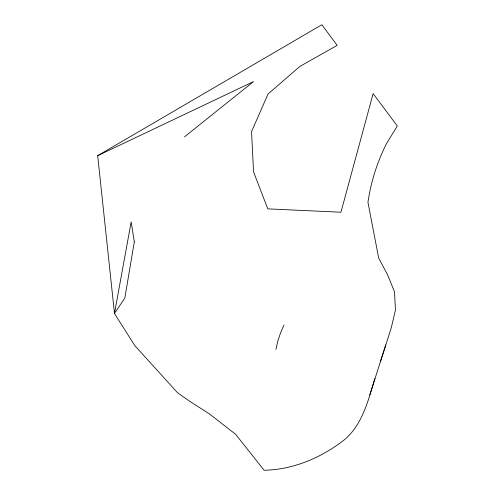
<?xml version="1.0" encoding="UTF-8"?>
<svg xmlns="http://www.w3.org/2000/svg" width="495" height="495" viewBox="0 0 495 495"><rect width="100%" height="100%" fill="white"/><g stroke="black" fill="none" stroke-linecap="round" stroke-linejoin="round"><path stroke-width="0.74" d="M275.913 349.464L277.806 341.154L280.504 332.986L283.975 325.017M369.79 394.967L391.291 327.739L395.449 310.037L394.509 291.883L387.573 274.737L378.694 258.118L367.952 202.337A199.169 179.246 -32.3 0 1 386.261 144.057L397.312 125.959L373.125 93.605L340.944 212.225L267.795 208.871L253.545 171.895L251.553 131.583L268.03 94.031L299.865 66.429L337.182 45.373L321.843 24.75L97.688 155.665L114.481 313.465L134.764 345.578L177.575 392.789L189.443 401.129L209.156 413.715L235.663 434.325L264.095 470.25C293.69 469.718 322.295 457.343 345.256 439.084C362.934 423.374 368.206 400.115 374.932 378.496M380.296 361.82L385.822 344.922M184.493 136.855L253.514 81.601L97.688 155.665M134.312 241.925L124.833 298.07L114.481 313.465L131.169 221.865L134.312 241.925"/></g></svg>
